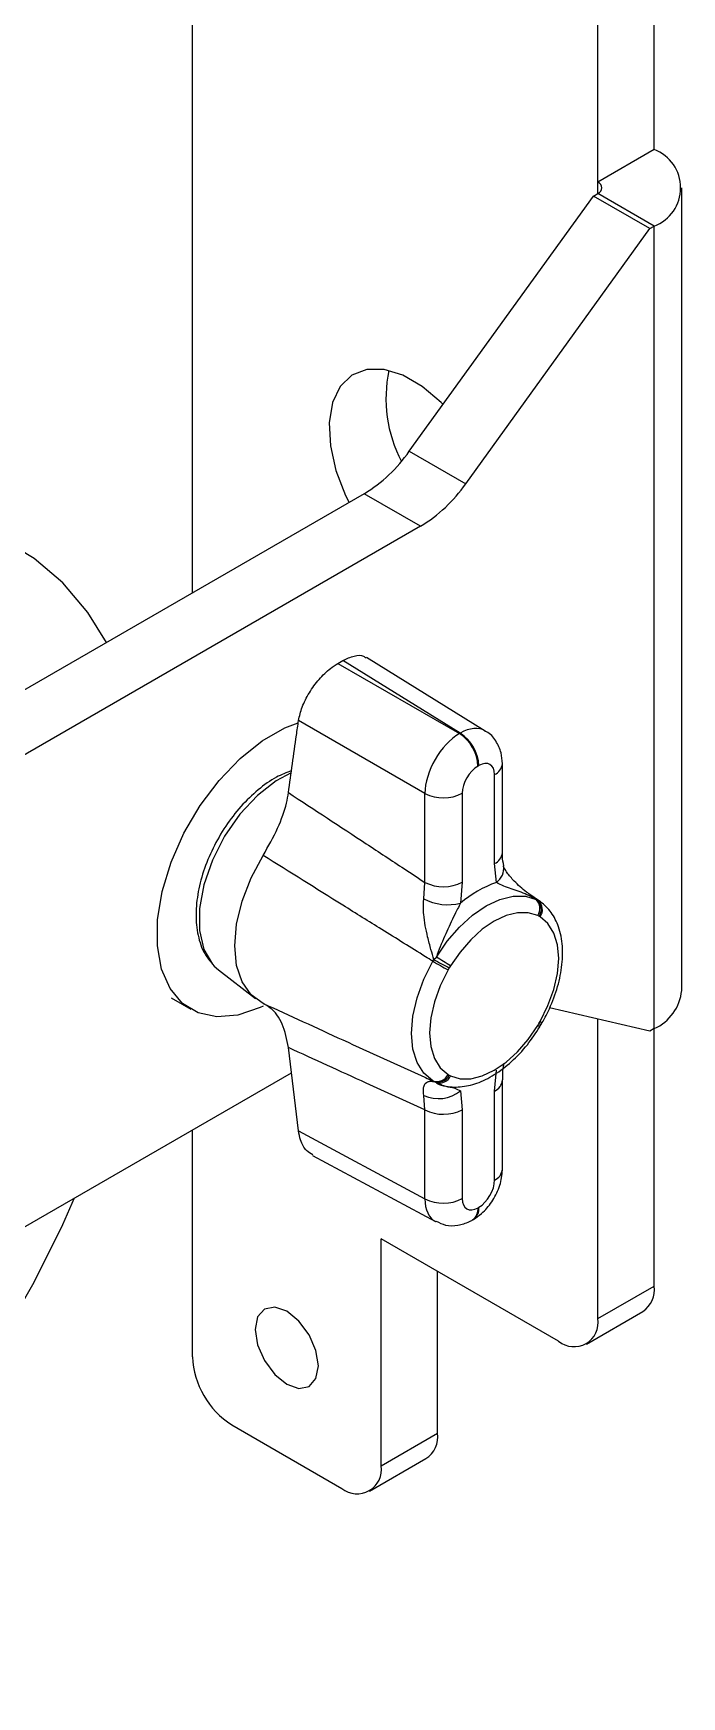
# Model space of a CAD drawing. Header units: inches. Extents: x 2.5 to 102.3, y 2 to 82.2.
# Drawn here: x 66.19 to 67.53, y 49.569 to 53.006 of the extents above; entities that cross this region are included whole.
import ezdxf

# ---------------------------------------------------------------- set-up
doc = ezdxf.new("R2010")
doc.units = ezdxf.units.IN
doc.header["$MEASUREMENT"] = 0

msp = doc.modelspace()

# ---------------------------------------------------------------- linework, layer by layer
for p, q in [((67.4731, 52.7653), (67.4731, 54.0175)), ((67.3566, 52.6746), (67.3566, 53.9502)), ((66.5192, 51.8496), (66.5192, 53.8712)), ((67.4731, 52.7653), (67.3566, 52.698)), ((67.5297, 51.0282), (67.5297, 52.6863)), ((66.967, 52.142), (67.3475, 52.6693)), ((67.3475, 52.6693), (67.3566, 52.6746)), ((67.4639, 52.6021), (67.3475, 52.6693)), ((67.4731, 52.6074), (67.3566, 52.6746)), ((67.0835, 52.0748), (67.4639, 52.6021)), ((67.4639, 52.6021), (67.4731, 52.6074)), ((67.4731, 50.4175), (67.4731, 52.6074)), ((66.967, 52.142), (67.0835, 52.0748)), ((66.8739, 52.0544), (65.4637, 51.2403)), ((66.9903, 51.9871), (66.8739, 52.0544)), ((66.9903, 51.9871), (65.5802, 51.1731)), ((66.8195, 51.7038), (66.8299, 51.7098)), ((66.8195, 51.7038), (67.0707, 51.5588)), ((67.0724, 51.5598), (66.8299, 51.7098)), ((67.124, 51.5641), (66.8785, 51.716)), ((66.9992, 51.4351), (66.7383, 51.5858)), ((67.0707, 51.5588), (67.0724, 51.5598)), ((67.1107, 51.4927), (67.109, 51.4917)), ((67.1593, 51.3127), (67.1593, 51.4965)), ((67.1431, 51.2902), (67.1431, 51.474)), ((66.9992, 51.2513), (66.9992, 51.4351)), ((67.0765, 51.4355), (67.0765, 51.2517)), ((67.1469, 51.2512), (67.1431, 51.2902)), ((66.9971, 51.2175), (66.9992, 51.2513)), ((67.0765, 51.2517), (67.0727, 51.2084)), ((67.2379, 51.211), (67.2141, 51.228)), ((67.2235, 51.2209), (67.2331, 51.2142)), ((67.2293, 51.2161), (67.2311, 51.2155)), ((67.2311, 51.2155), (67.2331, 51.2142)), ((67.2331, 51.2142), (67.2379, 51.211)), ((67.2349, 51.1815), (67.2325, 51.1829)), ((67.2373, 51.1801), (67.2349, 51.1815)), ((66.5641, 51.0785), (66.5729, 51.0706)), ((66.5729, 51.0706), (66.6491, 51.0112)), ((67.0155, 51.0885), (67.0175, 51.0922)), ((67.0175, 51.0922), (67.0229, 51.0969)), ((67.0497, 51.0746), (67.0473, 51.0704)), ((67.0521, 51.0787), (67.0497, 51.0746)), ((66.4749, 51.0128), (66.5156, 50.9893)), ((67.4639, 50.944), (67.2566, 50.9919)), ((67.3566, 50.3502), (67.3566, 50.9688)), ((67.2325, 50.9558), (67.2349, 50.96)), ((67.2349, 50.96), (67.2373, 50.9641)), ((67.2362, 50.9529), (67.2408, 50.9602)), ((67.2365, 50.9527), (67.2365, 50.9527)), ((67.2396, 50.9578), (67.2418, 50.9616)), ((67.4731, 50.9493), (67.4639, 50.944)), ((66.7383, 50.738), (66.7174, 50.9101)), ((67.1431, 50.8203), (67.1469, 50.8636)), ((65.5802, 50.1981), (66.7237, 50.8582)), ((67.0175, 50.8399), (67.0155, 50.8411)), ((67.0229, 50.8372), (67.0175, 50.8399)), ((67.0309, 50.8339), (67.0229, 50.8372)), ((67.0473, 50.8545), (67.0497, 50.853)), ((67.0497, 50.853), (67.0521, 50.8516)), ((67.1593, 50.659), (67.1593, 50.8428)), ((66.9992, 50.7814), (66.9971, 50.8111)), ((67.0727, 50.8208), (67.0765, 50.7818)), ((67.1431, 50.6365), (67.1431, 50.8203)), ((66.9992, 50.5976), (66.9992, 50.7814)), ((67.0765, 50.7818), (67.0765, 50.598)), ((66.5192, 50.2712), (66.5192, 50.7401)), ((66.7383, 50.738), (66.9992, 50.5976)), ((66.7673, 50.6873), (67.0213, 50.5507)), ((67.0976, 50.554), (67.0993, 50.555)), ((67.109, 50.5793), (67.1107, 50.5803)), ((67.2754, 50.3033), (66.9088, 50.515)), ((66.9088, 50.0462), (66.9088, 50.515)), ((67.0253, 50.1135), (67.0253, 50.4478)), ((67.3566, 50.3502), (67.4731, 50.4175)), ((67.3328, 50.2977), (67.4493, 50.3649)), ((66.6003, 50.1306), (66.8277, 49.9993)), ((66.9088, 50.0462), (67.0253, 50.1135)), ((66.8851, 49.9937), (67.0015, 50.0609))]:
    msp.add_line(p, q)
at = {"flags": 128}
for points in [[(67.0369, 52.2389), (67.0328, 52.2431), (66.9938, 52.2762), (66.9538, 52.2993), (66.9148, 52.3111), (66.879, 52.3111), (66.8484, 52.299), (66.8245, 52.2758), (66.8086, 52.2425), (66.8016, 52.2009), (66.804, 52.1534), (66.8155, 52.1025), (66.8355, 52.0509), (66.8427, 52.0363)], [(66.3417, 51.7472), (66.3029, 51.8088), (66.2511, 51.8699), (66.1919, 51.9206), (66.1258, 51.9603), (66.0536, 51.9887), (65.9758, 52.0055), (65.8932, 52.0105), (65.8066, 52.0038), (65.7168, 51.9853), (65.6246, 51.9552), (65.5309, 51.9139), (65.4365, 51.8617), (65.3425, 51.799), (65.2495, 51.7266), (65.1586, 51.645)], [(66.6634, 51.544), (66.7101, 51.5705), (66.7375, 51.581)], [(66.6653, 50.9958), (66.6587, 50.9927), (66.6129, 50.9773), (66.5698, 50.9737), (66.5312, 50.9818), (66.4984, 51.0015), (66.4728, 51.0319), (66.4553, 51.0719), (66.4467, 51.12), (66.4471, 51.1743), (66.4567, 51.2327), (66.475, 51.293), (66.5014, 51.3529), (66.5348, 51.41), (66.574, 51.4622), (66.6174, 51.5074), (66.6634, 51.544)], [(66.7231, 51.4778), (66.6919, 51.461), (66.6532, 51.4308), (66.6171, 51.392), (66.5856, 51.3467), (66.5603, 51.2974), (66.5427, 51.2466), (66.5337, 51.1973), (66.5337, 51.1519), (66.5427, 51.113), (66.5603, 51.0826), (66.5641, 51.0785)], [(66.6651, 51.0014), (66.6403, 51.0191), (66.6218, 51.0457), (66.6103, 51.0799), (66.6065, 51.1204), (66.6103, 51.1653), (66.6218, 51.2127), (66.6403, 51.2606), (66.6651, 51.307)], [(67.0229, 51.0969), (67.0454, 51.1297), (67.0707, 51.1589), (67.0979, 51.1836), (67.1261, 51.2029), (67.1542, 51.2161), (67.1814, 51.2229), (67.2067, 51.2228), (67.2293, 51.2161)], [(67.2325, 51.1829), (67.2128, 51.1888), (67.1907, 51.1888), (67.1669, 51.1829), (67.1423, 51.1713), (67.1177, 51.1545), (67.0939, 51.1329), (67.0718, 51.1074), (67.0521, 51.0787)], [(67.2373, 50.9641), (67.2535, 50.9967), (67.2656, 51.0301), (67.2731, 51.063), (67.2756, 51.0942), (67.2731, 51.1225), (67.2656, 51.1468), (67.2535, 51.1662), (67.2373, 51.1801)], [(67.0155, 50.8411), (66.9968, 50.857), (66.983, 50.8792), (66.9745, 50.9071), (66.9716, 50.9395), (66.9745, 50.9752), (66.983, 51.0129), (66.9968, 51.0512), (67.0155, 51.0885)], [(67.0473, 51.0704), (67.0311, 51.0378), (67.019, 51.0044), (67.0115, 50.9715), (67.009, 50.9403), (67.0115, 50.912), (67.019, 50.8877), (67.0311, 50.8683), (67.0473, 50.8545)], [(67.0521, 50.8516), (67.0718, 50.8457), (67.0939, 50.8457), (67.1177, 50.8516), (67.1423, 50.8632), (67.1669, 50.88), (67.1907, 50.9016), (67.2128, 50.9271), (67.2325, 50.9558)], [(65.3481, 49.569), (65.4365, 49.6125), (65.5309, 49.6692), (65.6246, 49.7361), (65.7168, 49.8125), (65.8066, 49.8977), (65.8932, 49.991), (65.9758, 50.0913), (66.0536, 50.1979), (66.1258, 50.3097), (66.1919, 50.4257), (66.2511, 50.5447), (66.2755, 50.5995)], [(66.714, 50.2146), (66.739, 50.2059), (66.7602, 50.21), (66.7743, 50.2263), (66.7793, 50.2523), (66.7743, 50.284), (66.7602, 50.3166), (66.739, 50.3452), (66.714, 50.3653), (66.689, 50.374), (66.6678, 50.3699), (66.6537, 50.3536), (66.6487, 50.3276), (66.6537, 50.2959), (66.6678, 50.2633), (66.689, 50.2347), (66.714, 50.2146)]]:
    msp.add_lwpolyline(points, dxfattribs=at)
for centre, radius, start, end in [((67.4431, 52.6863), 0.0844, 290.7832, 69.2168), ((67.3522, 52.6863), 0.0125, 290.784, 69.216), ((67.1993, 52.2508), 0.2805, 167.9952, 207.5783), ((66.712, 52.3196), 0.3107, 301.3929, 325.1482), ((66.8285, 52.2524), 0.3107, 301.3929, 325.1482), ((67.0241, 51.4878), 0.0849, 2.6526, 56.77), ((67.0259, 51.4888), 0.0849, 2.6526, 56.77), ((67.1322, 51.4989), 0.0272, 293.7506, 354.9143), ((67.0375, 51.5109), 0.0849, 243.2342, 297.3433), ((67.1322, 51.3151), 0.0272, 293.7492, 354.9316), ((67.1265, 51.2805), 0.0357, 304.9934, 7.9743), ((67.0375, 51.3272), 0.0849, 243.2342, 297.3433), ((67.2217, 51.036), 0.2278, 109.1554, 130.8392), ((67.0468, 51.3118), 0.1066, 242.1805, 284.0483), ((67.2094, 51.1974), 0.0273, 327.9029, 43.2694), ((67.2144, 51.1964), 0.0254, 324.1648, 48.8583), ((67.2161, 51.1948), 0.0258, 325.1096, 48.7805), ((68.7378, 54.0753), 3.4478, 240.0293, 240.6383), ((67.4546, 51.8525), 0.877, 240.1033, 242.4999), ((66.7159, 50.572), 0.6081, 56.4321, 59.6777), ((67.4329, 51.0379), 0.0973, 294.3746, 354.3051), ((67.2246, 50.9413), 0.0165, 43.616, 61.3492), ((67.2448, 50.9755), 0.0184, 237.569, 253.4189), ((67.2743, 51.0268), 0.0728, 239.4026, 243.3824), ((67.0239, 50.8658), 0.026, 251.2155, 334.2427), ((67.026, 50.8649), 0.0264, 251.1142, 333.3151), ((67.0286, 50.8623), 0.0257, 257.0474, 335.6401), ((67.133, 50.8445), 0.0263, 292.6655, 357.2969), ((67.027, 50.8775), 0.0729, 245.7653, 308.8866), ((67.0375, 50.8572), 0.0849, 243.2342, 297.3433), ((67.1329, 50.6609), 0.0265, 292.799, 355.8817), ((67.0375, 50.6735), 0.0849, 243.2342, 297.3433), ((67.0827, 50.576), 0.0265, 304.084, 7.2055), ((67.0844, 50.577), 0.0265, 304.1119, 7.1887), ((67.418, 50.4107), 0.0555, 304.3379, 6.9744), ((67.3071, 50.3422), 0.0501, 230.7965, 9.214), ((66.6954, 50.2792), 0.1764, 182.6055, 237.3946), ((66.9723, 50.1058), 0.0535, 303.0544, 8.2569), ((66.8594, 50.0382), 0.0501, 230.797, 9.2135)]:
    msp.add_arc(centre, radius, start, end)
for centre, major_axis, ratio, start_param, end_param in [((67.07, 51.4767), (0.0505, 0.0875), 0.566375, 0.78547, 2.355962), ((67.0717, 51.4777), (0.052, 0.0867), 0.577294, 0.000515, 0.794681), ((67.109, 51.4542), (0.023, 0.0398), 0.577557, 0.785469, 2.355961), ((67.1107, 51.4552), (0.023, 0.0398), 0.577206, 5.497858, 7.06835), ((67.1107, 50.6178), (0.023, 0.0398), 0.577557, 3.927062, 5.497554), ((67.07, 50.6393), (0.0491, 0.0883), 0.577292, 2.346749, 3.156169), ((67.109, 50.6168), (0.023, 0.0398), 0.577206, 2.356266, 3.926757)]:
    msp.add_ellipse(centre, major_axis=major_axis, ratio=ratio, start_param=start_param, end_param=end_param)
for points, knots in [([(66.8299, 51.7098), (66.8377, 51.7134), (66.8534, 51.7208), (66.8701, 51.7214), (66.8761, 51.7163), (66.8777, 51.7148)], [0, 0, 0, 0, 0.41825, 0.836443, 1, 1, 1, 1]), ([(66.7383, 51.5858), (66.7403, 51.5949), (66.7443, 51.6131), (66.7597, 51.6434), (66.7801, 51.6715), (66.8012, 51.6921), (66.8144, 51.7005), (66.8195, 51.7038)], [0, 0, 0, 0, 0.216913, 0.433856, 0.649986, 0.864734, 1, 1, 1, 1]), ([(66.7174, 51.4368), (66.7229, 51.4764), (66.7298, 51.5261), (66.7368, 51.5757), (66.7383, 51.5858)], [0, 0, 0, 0, 0.795978, 1, 1, 1, 1]), ([(67.1593, 51.4965), (67.1588, 51.5041), (67.1577, 51.5208), (67.1466, 51.5438), (67.1337, 51.5599), (67.1241, 51.5636), (67.1228, 51.5641)], [0, 0, 0, 0, 0.282654, 0.618842, 0.951239, 1, 1, 1, 1]), ([(66.7238, 51.4821), (66.7133, 51.4781), (66.6898, 51.4691), (66.6543, 51.4436), (66.6186, 51.4093), (66.5869, 51.3681), (66.5606, 51.3224), (66.5408, 51.2743), (66.5288, 51.2259), (66.525, 51.1791), (66.5305, 51.1363), (66.5431, 51.1025), (66.5572, 51.087), (66.5628, 51.0809)], [0, 0, 0, 0, 0.0761945, 0.1708661, 0.2660896, 0.3610514, 0.4558596, 0.5508112, 0.6461492, 0.7422416, 0.8393134, 0.9364449, 1, 1, 1, 1]), ([(66.6651, 51.307), (66.6758, 51.3258), (66.6965, 51.3624), (66.7123, 51.4071), (66.7162, 51.4298), (66.7174, 51.4368)], [0, 0, 0, 0, 0.422339, 0.82021, 1, 1, 1, 1]), ([(66.7174, 51.4368), (66.771, 51.4016), (66.8508, 51.3492), (66.9447, 51.2873), (66.9851, 51.2607), (66.9992, 51.2513)], [0, 0, 0, 0, 0.57018, 0.849595, 1, 1, 1, 1]), ([(67.1623, 51.2855), (67.1609, 51.2918), (67.1592, 51.2999), (67.1594, 51.3105), (67.1595, 51.3129)], [0, 0, 0, 0, 0.778266, 1, 1, 1, 1]), ([(67.0155, 51.0885), (67.0105, 51.0916), (66.9753, 51.1135), (66.9135, 51.152), (66.8016, 51.2217), (66.72, 51.2726), (66.6651, 51.307)], [0, 0, 0, 0, 0.042668, 0.300818, 0.528957, 1, 1, 1, 1]), ([(67.228, 51.2179), (67.2217, 51.2224), (67.2057, 51.2335), (67.1853, 51.2517), (67.1701, 51.2693), (67.1637, 51.2796), (67.1619, 51.2848), (67.162, 51.2845), (67.162, 51.2844)], [0, 0, 0, 0, 0.1999307, 0.5015459, 0.7237363, 0.8572623, 0.9531146, 1, 1, 1, 1]), ([(67.2293, 51.2161), (67.228, 51.2168), (67.2167, 51.2231), (67.1946, 51.2331), (67.1656, 51.2415), (67.1519, 51.2486), (67.1469, 51.2512)], [0, 0, 0, 0, 0.047014, 0.422703, 0.791399, 1, 1, 1, 1]), ([(67.0175, 51.0922), (67.0156, 51.0989), (67.0113, 51.1142), (67.0032, 51.1445), (66.9979, 51.1716), (66.9957, 51.1983), (66.9965, 51.2089), (66.9971, 51.2175)], [0, 0, 0, 0, 0.171205, 0.388416, 0.746414, 0.794467, 1, 1, 1, 1]), ([(67.0727, 51.2084), (67.0688, 51.2007), (67.058, 51.1794), (67.0418, 51.1449), (67.0294, 51.1151), (67.0235, 51.0988), (67.0229, 51.0969)], [0, 0, 0, 0, 0.208601, 0.577297, 0.952986, 1, 1, 1, 1]), ([(67.2417, 50.9617), (67.2459, 50.9694), (67.2579, 50.9916), (67.2729, 51.0304), (67.2831, 51.0764), (67.2847, 51.1204), (67.2772, 51.1588), (67.2616, 51.1897), (67.2448, 51.2068), (67.234, 51.2136), (67.2319, 51.215)], [0, 0, 0, 0, 0.080516, 0.232743, 0.386045, 0.540909, 0.697629, 0.835323, 0.967331, 1, 1, 1, 1]), ([(66.6651, 51.0014), (66.72, 50.9762), (66.8318, 50.925), (66.9486, 50.8716), (67.0105, 50.8434), (67.0155, 50.8411)], [0, 0, 0, 0, 0.471044, 0.957332, 1, 1, 1, 1]), ([(66.7174, 50.9101), (66.714, 50.9271), (66.707, 50.961), (66.6856, 50.9896), (66.6701, 50.9985), (66.6651, 51.0014)], [0, 0, 0, 0, 0.403001, 0.806111, 1, 1, 1, 1]), ([(67.0309, 50.8344), (67.0338, 50.8333), (67.0466, 50.8284), (67.0724, 50.8277), (67.1072, 50.8352), (67.1432, 50.8529), (67.1786, 50.88), (67.2108, 50.9138), (67.2283, 50.9402), (67.2365, 50.9527)], [0, 0, 0, 0, 0.043467, 0.194725, 0.34963, 0.51241, 0.680044, 0.848204, 1, 1, 1, 1]), ([(66.9992, 50.7814), (66.9589, 50.7998), (66.8649, 50.8426), (66.771, 50.8856), (66.7174, 50.9101)], [0, 0, 0, 0, 0.42982, 1, 1, 1, 1]), ([(67.16, 50.8434), (67.1598, 50.8511), (67.1597, 50.8616), (67.1619, 50.8739), (67.1625, 50.8771)], [0, 0, 0, 0, 0.740186, 1, 1, 1, 1]), ([(66.9971, 50.8111), (66.9965, 50.8168), (66.9957, 50.8238), (66.9979, 50.8345), (67.0032, 50.8396), (67.0113, 50.8409), (67.0156, 50.8402), (67.0175, 50.8399)], [0, 0, 0, 0, 0.205533, 0.253586, 0.611584, 0.828795, 1, 1, 1, 1]), ([(67.0229, 50.8372), (67.0235, 50.8368), (67.0294, 50.8336), (67.0418, 50.8293), (67.058, 50.8283), (67.0688, 50.8228), (67.0727, 50.8208)], [0, 0, 0, 0, 0.047014, 0.422703, 0.791399, 1, 1, 1, 1]), ([(66.7679, 50.6883), (66.7633, 50.6909), (66.7522, 50.6972), (66.7424, 50.7157), (66.7394, 50.7316), (66.7383, 50.738)], [0, 0, 0, 0, 0.297948, 0.717554, 1, 1, 1, 1]), ([(67.0993, 50.555), (67.105, 50.5589), (67.1195, 50.5685), (67.1387, 50.591), (67.1539, 50.621), (67.159, 50.6446), (67.1593, 50.657), (67.1593, 50.659)], [0, 0, 0, 0, 0.169995, 0.425738, 0.692859, 0.951772, 1, 1, 1, 1]), ([(67.0226, 50.5514), (67.0289, 50.5483), (67.0429, 50.5413), (67.0675, 50.542), (67.086, 50.5477), (67.0955, 50.5529), (67.0976, 50.554)], [0, 0, 0, 0, 0.264732, 0.588281, 0.909088, 1, 1, 1, 1])]:
    msp.add_open_spline(points, degree=3, knots=knots)

doc.saveas('drawing.dxf')
